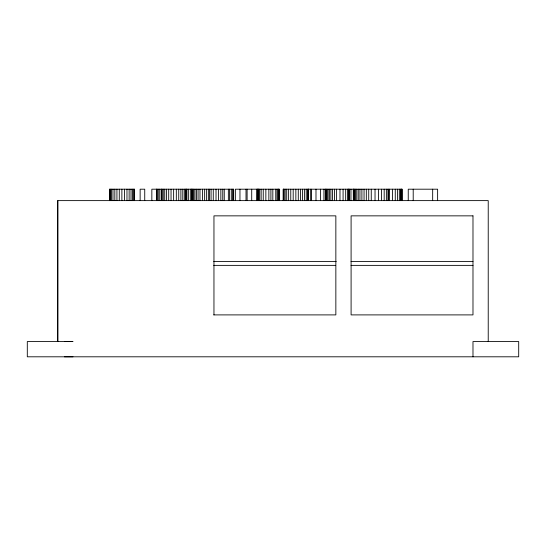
<?xml version="1.0" encoding="UTF-8"?>
<svg xmlns="http://www.w3.org/2000/svg" width="546" height="546" viewBox="0 0 546 546"><rect width="100%" height="100%" fill="white"/><g stroke="black" fill="none" stroke-linecap="round" stroke-linejoin="round"><path stroke-width="0.82" d="M57.774 200.621L57.774 341.564L57.774 200.621L488.226 200.621L488.226 341.564M73.014 356.804L64.387 356.804M213.732 261.568L336.227 261.568M351.037 261.568L472.986 261.568M213.732 265.376L335.681 265.376M351.037 265.376L472.986 265.376M213.732 314.899L335.851 314.899L335.851 215.854L213.957 215.854L213.957 314.899M64.387 341.571L73.014 341.564L27.3 341.564L27.3 356.804L518.7 356.804L518.7 341.564L472.986 341.564L472.986 356.804M437.626 200.621L437.626 189.196L408.244 189.196L408.244 200.621M432.671 189.196L432.671 200.621M413.206 189.196L413.206 200.621M402.143 200.621L402.143 189.196L283.162 189.196L283.162 200.621M401.911 189.196L401.911 200.621M401.351 189.196L401.351 200.621M401.235 189.196L401.235 200.621M400.539 189.196L400.539 200.621M399.331 189.196L399.331 200.621M397.611 189.196L397.611 200.621M395.27 189.196L395.27 200.621M392.403 189.196L392.403 200.621M389.189 189.196L389.114 200.621M388.875 189.196L388.875 200.621M387.933 189.196L387.933 200.621M386.37 189.196L386.37 200.621M384.179 189.196L384.179 200.621M381.497 189.196L381.497 200.621M378.446 189.196L378.446 200.621M375.034 189.196L375.034 200.621M371.253 189.196L371.253 200.621M368.721 189.196L368.721 200.621M366.318 189.196L366.318 200.621M364.046 189.196L364.046 200.621M361.902 189.196L361.902 200.621M359.944 189.196L359.944 200.621M358.231 189.196L358.231 200.621M356.77 189.196L356.77 200.621M355.555 189.196L355.555 200.621M354.6 189.196L354.6 200.621M353.917 189.196L353.917 200.621M353.515 189.196L353.508 200.621M353.289 189.196L353.371 200.621M350.962 189.196L350.962 200.621M349.283 189.196L349.283 200.621M348.976 189.196L348.976 200.621M348.764 189.196L348.764 200.621M348.607 189.196L348.607 200.621M347.515 189.196L347.515 200.621M345.679 189.196L345.679 200.621M343.086 189.196L343.086 200.621M339.981 189.196L339.981 200.621M336.609 189.196L336.609 200.621M334.5 189.196L334.5 200.621M332.589 189.196L332.589 200.621M330.883 189.196L330.883 200.621M329.381 189.196L329.381 200.621M328.098 189.196L328.098 200.621M327.074 189.196L327.074 200.621M326.296 189.196L326.296 200.621M325.778 189.196L325.778 200.621M325.341 189.196L325.341 200.621M323.935 189.196L323.935 200.621M320.563 189.196L320.563 200.621M315.991 189.196L315.991 200.621M311.363 189.196L311.363 200.621M310.701 189.196L310.701 200.621M308.626 189.196L308.579 200.621M308.36 189.196L308.36 200.621M308.319 189.196L308.319 200.621M307.535 189.196L307.535 200.621M306.224 189.196L306.224 200.621M304.395 189.196L304.395 200.621M302.545 189.196L302.545 200.621M300.512 189.196L300.512 200.621M298.28 189.196L298.28 200.621M295.857 189.196L295.857 200.621M293.188 189.196L293.188 200.621M290.772 189.196L290.772 200.621M288.616 189.196L288.616 200.621M286.711 189.196L286.711 200.621M285.155 189.196L285.155 200.621M284.05 189.196L284.05 200.621M283.551 189.196L283.551 200.621M283.381 189.196L283.381 200.621M279.607 200.621L279.607 189.196L235.36 189.196L235.36 200.621M278.842 189.196L278.842 200.621M278.637 189.196L278.637 200.621M278.016 189.196L278.016 200.621M277.034 189.196L277.034 200.621M275.75 189.196L275.75 200.621M272.829 189.196L272.829 200.621M270.905 189.196L270.905 200.621M268.857 189.196L268.857 200.621M265.854 189.196L265.854 200.621M263.247 189.196L263.247 200.621M261.145 189.196L261.145 200.621M259.684 189.196L259.684 200.621M258.708 189.196L258.708 200.621M258.176 189.196L258.176 200.621M258.101 189.196L258.101 200.621M257.077 189.196L257.077 200.621M256.975 189.196L256.975 200.621M251.713 189.196L251.713 200.621M247.113 189.196L247.113 200.621M246.014 189.196L246.014 200.621M239.96 189.196L239.96 200.621M233.647 200.621L233.647 189.196L151.843 189.196L151.843 200.621M233.429 189.196L233.388 200.621M232.603 189.196L232.603 200.621M231.292 189.196L231.292 200.621M229.456 189.196L229.456 200.621M228.358 189.196L228.358 200.621M224.249 189.196L224.249 200.621M222.761 189.196L222.761 200.621M220.85 189.196L220.85 200.621M218.577 189.196L218.577 200.621M216.018 189.196L216.018 200.621M213.274 189.196L213.274 200.621M211.077 189.196L211.077 200.621M209.432 189.196L209.432 200.621M208.354 189.196L208.354 200.621M206.627 189.196L206.627 200.621M204.648 189.196L204.648 200.621M202.436 189.196L202.436 200.621M199.972 189.196L199.972 200.621M198.075 189.196L198.075 200.621M196.403 189.196L196.403 200.621M194.97 189.196L194.97 200.621M193.769 189.196L193.769 200.621M192.82 189.196L192.82 200.621M192.137 189.196L192.137 200.621M191.728 189.196L191.728 200.621M191.598 189.196L191.598 200.621M190.704 189.196L190.704 200.621M188.657 189.196L188.657 200.621M186.923 189.196L186.923 200.621M186.309 189.196L186.309 200.621M186.084 189.196L186.09 200.621M185.428 189.196L185.428 200.621M184.323 189.196L184.323 200.621M182.78 189.196L182.78 200.621M180.89 189.196L180.89 200.621M178.733 189.196L178.733 200.621M176.317 189.196L176.317 200.621M173.635 189.196L173.635 200.621M171.041 189.196L171.041 200.621M168.694 189.196L168.694 200.621M166.591 189.196L166.591 200.621M164.742 189.196L164.742 200.621M163.234 189.196L163.234 200.621M162.155 189.196L162.155 200.621M161.507 189.196L161.507 200.621M161.295 189.196L161.323 200.621M159.76 189.196L159.76 200.621M158.21 189.196L158.21 200.621M157.193 189.196L157.193 200.621M156.627 189.196L156.627 200.621M156.443 189.196L156.443 200.621M144.738 200.621L144.738 189.196L140.138 189.196L140.138 200.621M134.548 200.621L134.548 189.196L109.534 189.196L109.534 200.621M134.323 189.196L134.33 200.621M133.661 189.196L133.661 200.621M132.562 189.196L132.562 200.621M131.02 189.196L131.02 200.621M129.129 189.196L129.129 200.621M126.972 189.196L126.972 200.621M124.549 189.196L124.549 200.621M121.874 189.196L121.874 200.621M119.274 189.196L119.274 200.621M116.933 189.196L116.933 200.621M114.831 189.196L114.831 200.621M112.981 189.196L112.981 200.621M111.473 189.196L111.473 200.621M110.394 189.196L110.394 200.621M472.986 215.854L351.092 215.854L351.092 314.899L472.986 314.899L472.986 215.854M257.412 200.621L257.412 189.196L257.35 200.621M109.746 200.621L109.746 189.196L109.685 200.621"/></g></svg>
